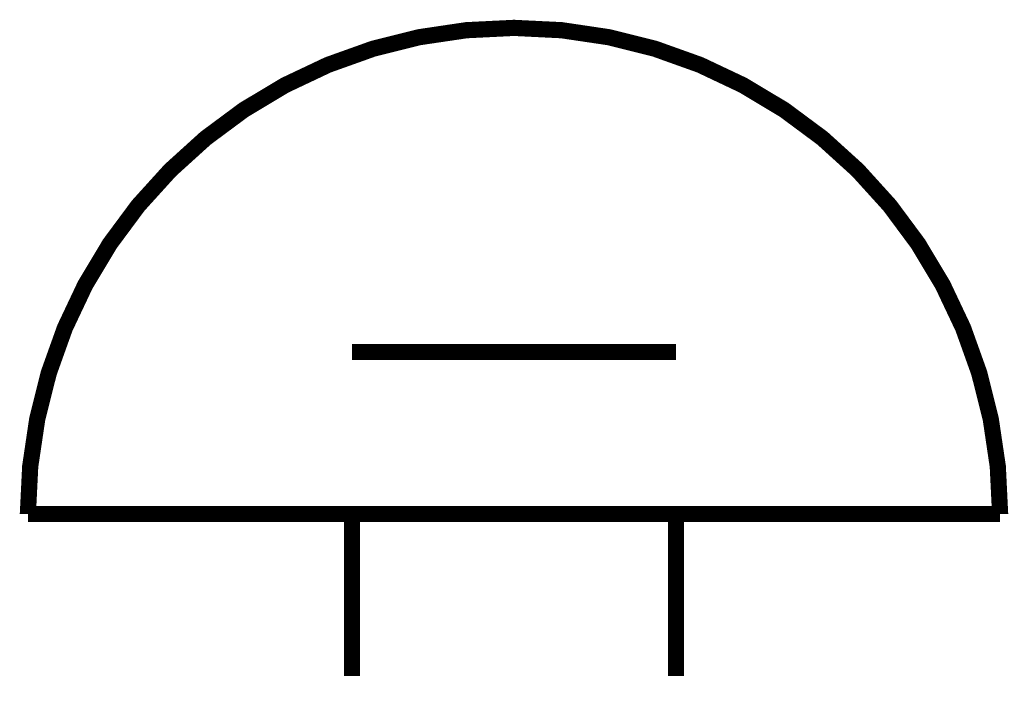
# Model space of a CAD drawing. Extents: x -3.05 to 3.05, y -0.05 to 4.05.
import ezdxf

# ---------------------------------------------------------------- set-up
doc = ezdxf.new("R2010")
doc.units = 0
doc.header["$MEASUREMENT"] = 0
doc.layers.get('0').update_dxf_attribs({"linetype": 'CONTINUOUS'})

msp = doc.modelspace()

# ---------------------------------------------------------------- linework, layer by layer
at = {"const_width": 0.1}
msp.add_lwpolyline([(3, 1), (-3, 1, -1)], format="xyb", close=True, dxfattribs=at)
for points in [[(-1, 2), (1, 2)], [(-1, 0), (-1, 1)], [(1, 1), (1, 0)]]:
    msp.add_lwpolyline(points, dxfattribs=at)

doc.saveas('drawing.dxf')
